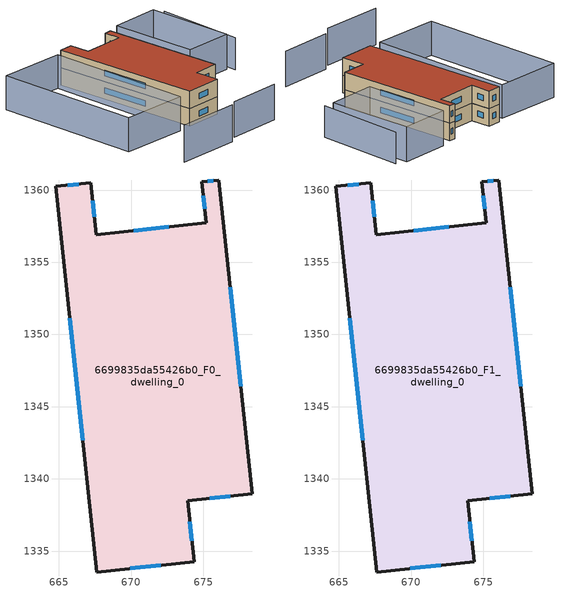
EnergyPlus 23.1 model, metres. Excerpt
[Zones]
6699835da55426b0_F0_dwelling_0
 floor ground (EU_floor_Construction): 676.08,1360.7 678.38,1338.96 673.92,1338.49 674.36,1334.27 667.61,1333.56 664.79,1360.25 667.21,1360.5 667.59,1356.92 675.19,1357.72 674.89,1360.57 z0
 wall outside (EU_wall_Construction): 674.89,1360.57 675.19,1357.72 667.59,1356.92 667.21,1360.5 664.79,1360.25 667.61,1333.56 674.36,1334.27 673.92,1338.49 678.38,1338.96 676.08,1360.7 674.89,1360.57 z0:3
 window (EU_Window_Construction): 674.99,1359.6 675.09,1358.7 / 675.67,1360.65 675.3,1360.61 / 677.59,1346.4 676.87,1353.26 / 675.44,1338.65 676.85,1338.8 / 674.21,1335.72 674.07,1337.05 / 669.92,1333.8 672.05,1334.03 / 665.75,1351.11 666.65,1342.69 / 666.38,1360.42 665.62,1360.34 / 667.46,1358.15 667.34,1359.28 / 672.59,1357.45 670.19,1357.19 z1.03:1.97
6699835da55426b0_F1_dwelling_0
 floor to 6699835da55426b0_F0_dwelling_0 (EU_floor_Construction): 676.08,1360.7 678.38,1338.96 673.92,1338.49 674.36,1334.27 667.61,1333.56 664.79,1360.25 667.21,1360.5 667.59,1356.92 675.19,1357.72 674.89,1360.57 z3
 wall outside (EU_wall_Construction): 674.89,1360.57 675.19,1357.72 667.59,1356.92 667.21,1360.5 664.79,1360.25 667.61,1333.56 674.36,1334.27 673.92,1338.49 678.38,1338.96 676.08,1360.7 674.89,1360.57 z3:6
 window (EU_Window_Construction): 674.99,1359.6 675.09,1358.7 / 675.67,1360.65 675.3,1360.61 / 677.59,1346.4 676.87,1353.26 / 675.44,1338.65 676.85,1338.8 / 674.21,1335.72 674.07,1337.05 / 669.92,1333.8 672.05,1334.03 / 665.75,1351.11 666.65,1342.69 / 666.38,1360.42 665.62,1360.34 / 667.46,1358.15 667.34,1359.28 / 672.59,1357.45 670.19,1357.19 z4.03:4.97
 roof outside (EU_roof_Construction): 674.36,1334.27 673.92,1338.49 678.38,1338.96 676.08,1360.7 674.89,1360.57 675.19,1357.72 667.59,1356.92 667.21,1360.5 664.79,1360.25 667.61,1333.56 z6
shading: 656.58,1323.23 668.05,1324.23 z0:6.3; 669.48,1325.28 679.16,1326.25 z0:6.1; 663.48,1359.62 665.29,1333.27 / 665.29,1333.27 653.2,1332.44 / 653.2,1332.44 651.39,1358.79 / 651.39,1358.79 663.48,1359.62 z0:5.8; 689.41,1345.93 689,1361.88 z0:5.4; 679.75,1346.14 678.31,1361.56 / 678.31,1361.56 687.15,1362.39 / 687.15,1362.39 688.59,1346.96 / 688.59,1346.96 679.75,1346.14 z0:6
[Building]
EU S2 Campaign: North Axis=0; Terrain=City; Solar Distribution=FullExterior
[Site:Location]
Cape.Town.Intl.AP: Latitude=-33.965; Longitude=18.602; Time Zone=2; Elevation=46
[SizingPeriod:WeatherFileDays]
AnnualSizingPeriod: Begin Month=1; Begin Day of Month=1; End Month=12; End Day of Month=31; Day of Week for Start Day=Monday; Use Weather File Daylight Saving Period=No; Use Weather File Rain and Snow Indicators=No
[MATERIAL]
EU_InternalMass_Material: Roughness=MediumRough; Thickness=0.1; Conductivity=1; Density=1800; Specific Heat=900; Thermal Absorptance=0.9; Solar Absorptance=0.7; Visible Absorptance=0.7
[MATERIAL:NOMASS] Roughness=MediumRough; Thermal Absorptance=0.9; Solar Absorptance=0.7; Visible Absorptance=0.7
Name | Thermal Resistance
EU_wall_NoMass | 0.493876
EU_roof_NoMass | 0.449382
EU_floor_NoMass | 1.25
[WINDOWMATERIAL:SIMPLEGLAZINGSYSTEM]
EU_Window_SimpleGlazing: UFactor=4.4; Solar Heat Gain Coefficient=0.85; Visible Transmittance=0.85
[CONSTRUCTION]
EU_wall_Construction: EU_wall_NoMass
EU_roof_Construction: EU_roof_NoMass
EU_floor_Construction: EU_floor_NoMass
EU_Window_Construction: EU_Window_SimpleGlazing
EU_InternalMass_Construction: EU_InternalMass_Material
[ZONE] Type=1; Multiplier=1; Ceiling Height=autocalculate; Volume=765.62; Floor Area=autocalculate; Part of Total Floor Area=Yes
6699835da55426b0_F0_dwelling_0; 6699835da55426b0_F1_dwelling_0
[INTERNALMASS] Construction=EU_InternalMass_Construction; Surface Area=255.207
Name | Zone or ZoneList
6699835da55426b0_F0_dwelling_0_EU_InternalMass | 6699835da55426b0_F0_dwelling_0
6699835da55426b0_F1_dwelling_0_EU_InternalMass | 6699835da55426b0_F1_dwelling_0
[OTHEREQUIPMENT] Fuel Type=Electricity; Design Level Calculation Method=Watts/Area; Power per Zone Floor Area=1; Fraction Latent=0; Fraction Radiant=0; Fraction Lost=0; Carbon Dioxide Generation Rate=0; EndUse Subcategory=EU_Step8_InternalGains
Name | Zone or ZoneList or Space or SpaceList | Schedule
EU_Step8_InternalGain_6699835da55426b0_F0_dwelling_0_f000 | 6699835da55426b0_F0_dwelling_0 | EU_Step8_GainSchedule_6699835da55426b0_F0_dwelling_0_f000
EU_Step8_InternalGain_6699835da55426b0_F1_dwelling_0_f000 | 6699835da55426b0_F1_dwelling_0 | EU_Step8_GainSchedule_6699835da55426b0_F1_dwelling_0_f000
[ZONEVENTILATION:DESIGNFLOWRATE] Schedule=EU_AlwaysOn; Design Flow Rate Calculation Method=AirChanges/Hour; Air Changes per Hour=0.64; Ventilation Type=Natural; Fan Pressure Rise=0; Fan Total Efficiency=1; Constant Term Coefficient=1; Temperature Term Coefficient=0; Velocity Term Coefficient=0; Velocity Squared Term Coefficient=0; Minimum Indoor Temperature=-100; Maximum Indoor Temperature=100; Delta Temperature=-100; Minimum Outdoor Temperature=-100; Maximum Outdoor Temperature=100; Maximum Wind Speed=40
Name | Zone or ZoneList or Space or SpaceList
EU_ConstantAir_6699835da55426b0_F0_dwelling_0 | 6699835da55426b0_F0_dwelling_0
EU_ConstantAir_6699835da55426b0_F1_dwelling_0 | 6699835da55426b0_F1_dwelling_0
[HVACTEMPLATE:THERMOSTAT] Constant Heating Setpoint=20; Constant Cooling Setpoint=50
EU_HeatOnly_6699835da55426b0_F0_dwelling_0; EU_HeatOnly_6699835da55426b0_F1_dwelling_0
[HVACTEMPLATE:ZONE:IDEALLOADSAIRSYSTEM] System Availability Schedule=EU_AlwaysOn; Maximum Heating Supply Air Temperature=50; Minimum Cooling Supply Air Temperature=13; Maximum Heating Supply Air Humidity Ratio=0.0156; Minimum Cooling Supply Air Humidity Ratio=0.0077; Heating Limit=NoLimit; Cooling Limit=NoLimit; Heating Availability Schedule=EU_AlwaysOn; Cooling Availability Schedule=EU_CoolingOff; Dehumidification Control Type=ConstantSensibleHeatRatio; Cooling Sensible Heat Ratio=0.7; Dehumidification Setpoint=60; Humidification Control Type=None; Humidification Setpoint=30; Outdoor Air Method=None; Outdoor Air Flow Rate per Person=0.00944; Outdoor Air Flow Rate per Zone Floor Area=0; Outdoor Air Flow Rate per Zone=0; Demand Controlled Ventilation Type=None; Outdoor Air Economizer Type=NoEconomizer; Heat Recovery Type=None; Sensible Heat Recovery Effectiveness=0.7; Latent Heat Recovery Effectiveness=0.65
Name | Template Thermostat
6699835da55426b0_F0_dwelling_0 | EU_HeatOnly_6699835da55426b0_F0_dwelling_0
6699835da55426b0_F1_dwelling_0 | EU_HeatOnly_6699835da55426b0_F1_dwelling_0
[SIZING:ZONE] Zone Cooling Design Supply Air Temperature Input Method=SupplyAirTemperature; Zone Cooling Design Supply Air Temperature=13; Zone Heating Design Supply Air Temperature Input Method=SupplyAirTemperature; Zone Heating Design Supply Air Temperature=50; Zone Cooling Design Supply Air Humidity Ratio=0.008; Zone Heating Design Supply Air Humidity Ratio=0.008; Cooling Design Air Flow Method=DesignDay; Cooling Design Air Flow Rate=0; Cooling Minimum Air Flow per Zone Floor Area=0.000762; Cooling Minimum Air Flow=0; Cooling Minimum Air Flow Fraction=0.2; Heating Design Air Flow Method=DesignDay; Heating Design Air Flow Rate=0; Heating Maximum Air Flow per Zone Floor Area=0.002032; Heating Maximum Air Flow=0.141576; Heating Maximum Air Flow Fraction=0.3; Account for Dedicated Outdoor Air System=No; Dedicated Outdoor Air System Control Strategy=NeutralSupplyAir; Dedicated Outdoor Air Low Setpoint Temperature for Design=autosize; Dedicated Outdoor Air High Setpoint Temperature for Design=autosize; Zone Load Sizing Method=Sensible Load Only No Latent Load; Zone Latent Cooling Design Supply Air Humidity Ratio Input Method=HumidityRatioDifference; Zone Cooling Design Supply Air Humidity Ratio Difference=0.005; Zone Latent Heating Design Supply Air Humidity Ratio Input Method=HumidityRatioDifference; Zone Humidification Design Supply Air Humidity Ratio Difference=0.005
6699835da55426b0_F0_dwelling_0; 6699835da55426b0_F1_dwelling_0
[SCHEDULE:CONSTANT]
Name | Hourly Value
EU_AlwaysOn | 1
EU_CoolingOff | 0
[SCHEDULE:FILE] Column Number=1; Rows to Skip at Top=0; Number of Hours of Data=8760; Column Separator=Comma; Interpolate to Timestep=No; Minutes per Item=60; Adjust Schedule for Daylight Savings=Yes
Name | File
EU_Step8_GainSchedule_6699835da55426b0_F0_dwelling_0_f000 | ../../schedules/6699835da55426b0/6699835da55426b0_F0_dwelling_0_f000_gain.csv
EU_Step8_GainSchedule_6699835da55426b0_F1_dwelling_0_f000 | ../../schedules/6699835da55426b0/6699835da55426b0_F1_dwelling_0_f000_gain.csv
